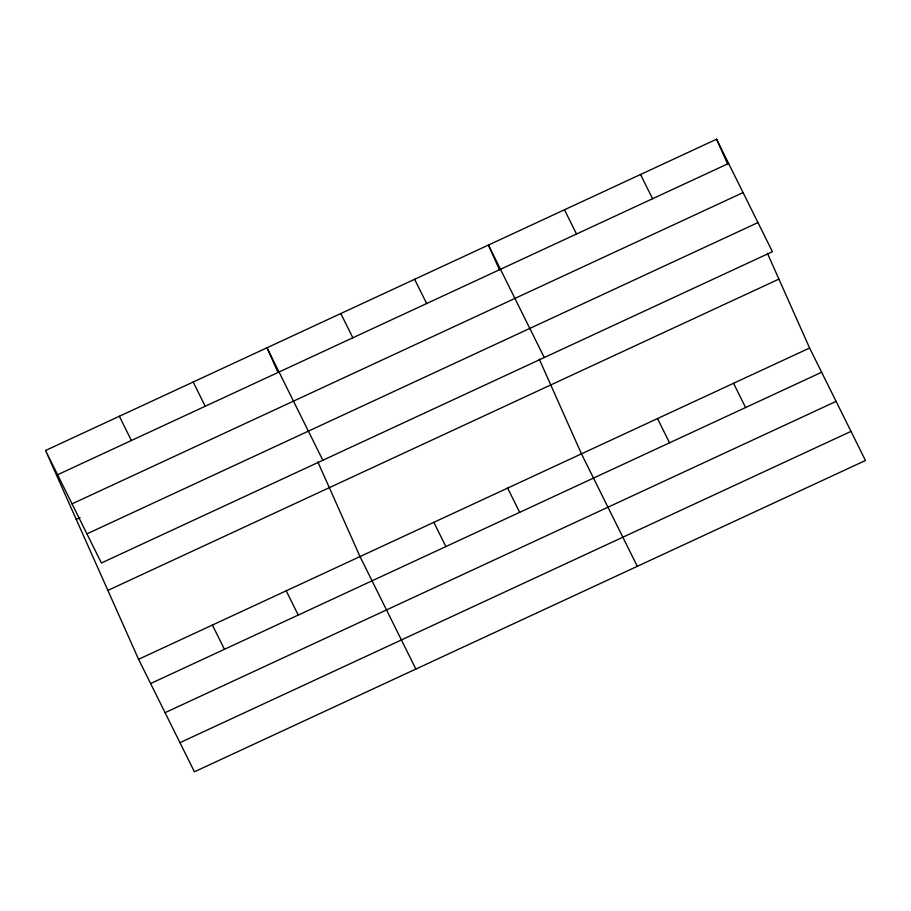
<?xml version="1.0" encoding="UTF-8"?>
<svg xmlns="http://www.w3.org/2000/svg" width="911" height="911" viewBox="0 0 911 911"><rect width="100%" height="100%" fill="white"/><g stroke="black" fill="none" stroke-linecap="round" stroke-linejoin="round"><path stroke-width="1.37" d="M45.55 450.501L716.581 139.212L772.426 251.698L101.394 562.987L45.55 450.501L138.574 659.302L194.419 771.788L865.45 460.499L809.606 348.013L767.404 253.292M57.587 474.745L728.618 163.456M72.037 503.863L743.069 192.585M76.251 519.407L80.066 517.63M86.932 533.869L757.963 222.58M107.885 590.396L778.905 279.108M138.574 659.302L809.606 348.013M150.622 683.546L821.642 372.257M165.073 712.664L836.104 401.375M179.968 742.67L850.999 431.381M640.524 174.491L652.572 198.735M733.56 383.292L745.597 407.536M564.478 209.769L576.515 234.025M657.514 418.57L669.551 442.814M544.266 357.545L488.433 245.048L499.433 269.747M637.301 566.335L581.457 453.849L539.255 359.128M414.619 279.29L426.655 303.545M507.643 488.091L519.68 512.335M340.805 313.532L352.842 337.776M433.83 522.333L445.866 546.577M322.836 460.26L266.991 347.774L277.992 372.474M415.86 669.061L360.016 556.575L317.814 461.854M193.178 382.016L205.214 406.26M286.202 590.818L298.239 615.062M119.364 416.259L131.4 440.503M212.388 625.06L224.436 649.304M716.581 139.212L727.582 163.912"/></g></svg>
